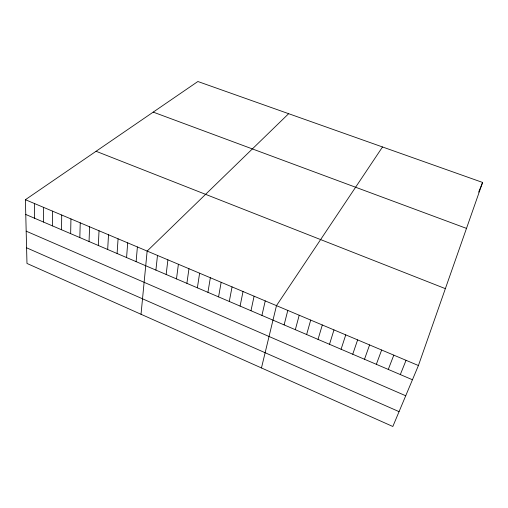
<?xml version="1.0" encoding="UTF-8"?>
<svg xmlns="http://www.w3.org/2000/svg" width="508" height="508" viewBox="0 0 508 508"><rect width="100%" height="100%" fill="white"/><g stroke="black" fill="none" stroke-linecap="round" stroke-linejoin="round"><path stroke-width="0.76" d="M52.521 225.908L52.54 211.15M61.557 229.768L61.709 215.024M70.656 233.661L70.942 218.916M79.82 237.573L80.239 222.841M89.046 241.516L89.599 226.79M98.33 245.485L99.028 230.765M107.677 249.485L108.515 234.772M117.094 253.505L118.072 238.804M126.575 257.562L127.698 242.868M136.119 261.639L137.389 246.958M141.021 314.274L147.149 251.073L288.658 113.69M155.905 270.097L157.486 255.435M166.154 274.479L167.9 259.829M176.486 278.892L178.391 264.255M186.887 283.343L188.963 268.719M197.371 287.82L199.612 273.209M207.931 292.335L210.344 277.736M218.567 296.882L221.158 282.302M229.286 301.466L232.054 286.899M240.087 306.083L243.027 291.529M250.971 310.731L254.095 296.196M261.931 315.417L265.24 300.901M261.461 367.944L276.473 305.645L382.518 146.964M284.112 324.898L287.795 310.42M295.332 329.698L299.206 315.233M306.635 334.531L310.706 320.084M318.027 339.395L322.301 324.98M329.508 344.303L333.978 329.908M341.078 349.25L345.757 334.874M352.743 354.235L357.626 339.884M418.414 365.531L482.6 182.448L197.879 81.509L25.4 199.701L26.975 263.449L392.83 426.491L418.414 365.531L25.4 199.701M364.496 359.258L369.589 344.932M376.339 364.325L381.648 350.018M388.277 369.424L393.802 355.149M400.317 374.567L406.057 360.318M478.65 192.132L482.6 182.448M153.213 112.116L466.49 228.397M96.069 151.27L445.37 288.646M25.768 214.471L412.445 379.755M26.181 231.165L405.727 395.764M26.594 247.809L399.059 411.639M34.385 203.492L34.627 218.256M43.434 207.308L43.542 222.066"/></g></svg>
